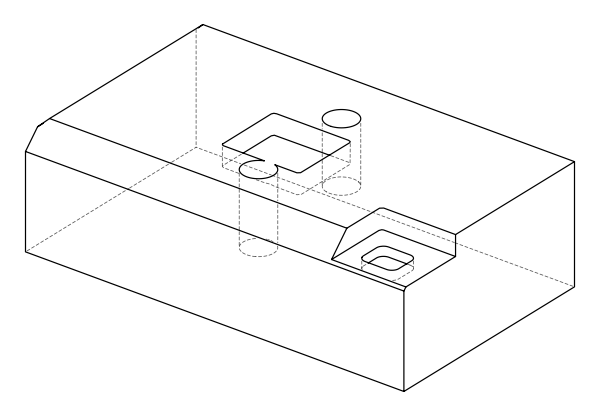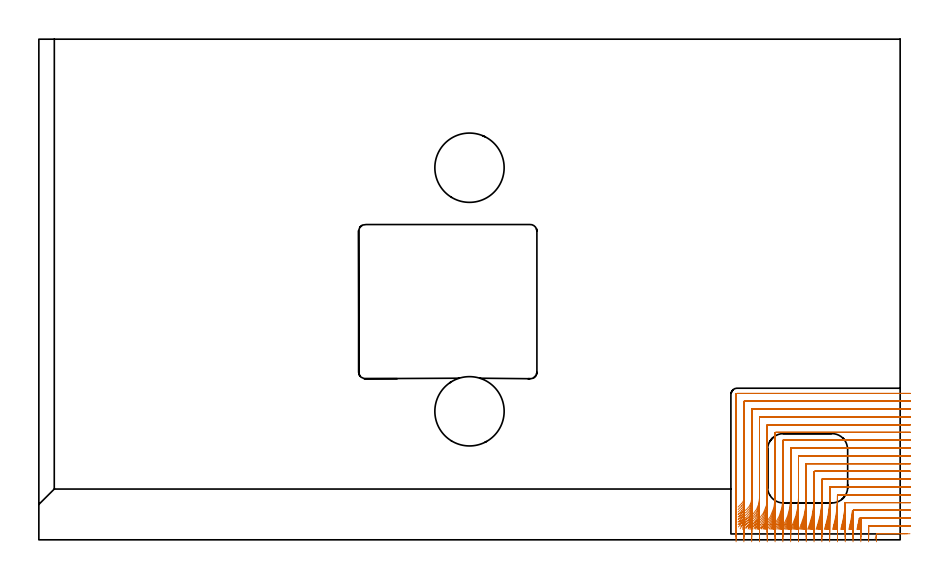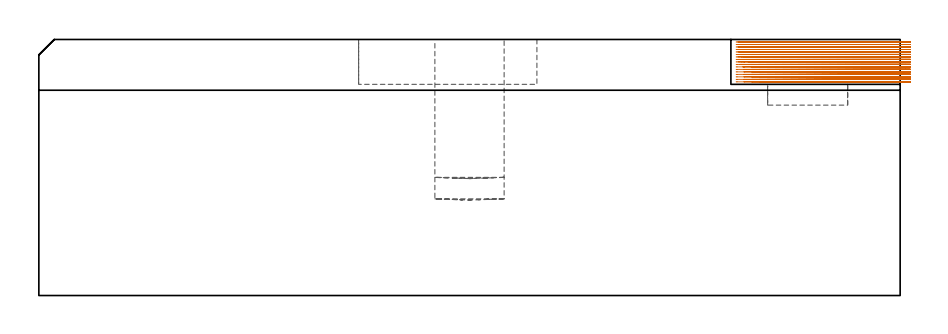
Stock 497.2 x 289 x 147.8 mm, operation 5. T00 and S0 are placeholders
(PLAN: 7 operations, 3 tool changes, 196 min)
(1 INDEXABLE_INSERT_DRILL_BLIND_HOLE_FROM_SOLID | STEP1POCKET | NXT0302_035 | 0.38 min | 115821 mm3)
(2 INDEXABLE_INSERT_DRILL_BLIND_HOLE_FROM_SOLID_1 | STEP1POCKET_1 | NXT0302_035 | 0.33 min | 100248 mm3)
(3 AREA_MILL | FG_CHAMFER_SURFACE | UGT0205_001 | 36.92 min | 199825 mm3)
(4 AREA_MILL_1 | FG_CHAMFER_SURFACE_1 | UGT0205_001 | 8.62 min | 10396 mm3)
(5 MILL_CORNER_NOTCH_RECTANGULAR | CORNER_NOTCH_RECTANGULAR | NXT0201_008 | Follow Part, ap 1.5, ae 75% | 74.62 min | 193589 mm3)
(6 MILL_RECTANGULAR_POCKET | POCKET_RECTANGULAR_STRAIGHT | NXT0201_008 | Follow Part, ap 1.5, ae 75% | 73.96 min | 236614 mm3)
(7 MILL_RECTANGULAR_POCKET_1 | POCKET_RECTANGULAR_STRAIGHT_1 | UGT0201_100 | Follow Part, ap 4.5, ae 75% | 1.18 min | 21319 mm3)
(TOOL NXT0302_035 | Index. Insert Drill 40mm [880-D4000L40-05] | D40 PA176 FL200 Z2)
(TOOL UGT0205_001 | Chamfer Mill 20 x 3 x 45 deg. | D20 FL50 Z2)
(TOOL NXT0201_008 | ENDMILL 6mm [2P460-0600-NA 1630] | D6 FL26 Z6)
(TOOL UGT0201_100 | End Mill 18 mm | D18 FL22 Z2)
(OP 5 MILL_CORNER_NOTCH_RECTANGULAR, part 1 of 2)
G17 G21 G94 G90
T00 M6
G54
G17 G0 G90 X503.2 Y12.5 S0 M3
G43 Z157.8 H1
Z146.361
G94 G1 X500.2 F250.
X473.795 F500.
G3 X473.505 Y12.255 R0.3
G2 X472.859 Y8.9 R72.
G1 X472.222 Y5.968 F250.
G0 Z157.8
X503.2 Y17.
Z146.361
G1 X500.2
X469.881 F500.
G3 X469.588 Y16.738 R0.3
G2 X468.247 Y8.9 R67.5
G1 X467.568 Y5.978 F250.
G0 Z157.8
X503.2 Y21.5
Z146.361
G1 X500.2
X465.725 F500.
G3 X465.43 Y21.219 R0.3
G2 X463.618 Y8.9 R63.
G1 X462.89 Y5.99 F250.
G0 Z157.8
X503.2 Y26.
Z146.361
G1 X500.2
X461.295 F500.
G3 X461. Y25.705 R0.3
G1 Y24.183
G2 X458.968 Y8.9 R58.5
G1 X458.185 Y6.004 F250.
G0 Z157.8
X503.2 Y30.5
Z146.361
G1 X500.2
X456.796 F500.
G3 X456.5 Y30.204 R0.3
G1 Y24.183
G2 X454.292 Y8.9 R54.
G1 X453.443 Y6.023 F250.
G0 Z157.8
X503.2 Y35.
Z146.361
G1 X500.2
X452.296 F500.
G3 X452. Y34.704 R0.3
G1 Y24.183
G2 X449.582 Y8.9 R49.5
G1 X448.655 Y6.046 F250.
G0 Z157.8
X503.2 Y39.5
Z146.361
G1 X500.2
X447.796 F500.
G3 X447.5 Y39.204 R0.3
G1 Y24.183
G2 X444.825 Y8.9 R45.
G1 X443.806 Y6.078 F250.
G0 Z157.8
X503.2 Y44.
Z146.361
G1 X500.2
X443.296 F500.
G3 X443. Y43.704 R0.3
G1 Y24.183
G2 X440.006 Y8.9 R40.5
G1 X438.874 Y6.122 F250.
G0 Z157.8
X503.2 Y48.5
Z146.361
G1 X500.2
X438.796 F500.
G3 X438.5 Y48.204 R0.3
G1 Y24.183
G2 X435.095 Y8.9 R36.
G1 X433.821 Y6.184 F250.
G0 Z157.8
X503.2 Y53.
Z146.361
G1 X500.2
X434.296 F500.
G3 X434. Y52.704 R0.3
G1 Y24.183
G2 X430.044 Y8.9 R31.5
G1 X428.589 Y6.277 F250.
G0 Z157.8
X503.2 Y57.5
Z146.361
G1 X500.2
X429.797 F500.
G3 X429.5 Y57.203 R0.3
G1 Y24.183
G2 X424.758 Y8.9 R27.
G1 X423.06 Y6.427 F250.
G0 Z157.8
X503.2 Y62.
Z146.361
G1 X500.2
X425.297 F500.
G3 X425. Y61.703 R0.3
G1 Y24.183
G2 X419.013 Y8.9 R22.5
G1 X416.975 Y6.698 F250.
G0 Z157.8
X503.2 Y66.5
Z146.361
G1 X500.2
X420.797 F500.
G3 X420.5 Y66.203 R0.3
G1 Y24.183
G2 X412.009 Y8.9 R18.
G1 X409.462 Y7.315 F250.
G0 Z157.8
X503.2 Y71.
Z146.361
G1 X500.2
X416.297 F500.
G3 X416. Y70.703 R0.3
G1 Y24.183
G2 X406.559 Y11.308 R13.5
G1 X403.698 Y10.406 F250.
G0 Z157.8
X503.2 Y75.5
Z146.361
G1 X500.2
X411.797 F500.
G3 X411.5 Y75.203 R0.3
G1 Y24.183
G2 X406.5 Y16.121 R9.
G1 X403.813 Y14.787 F250.
G0 Z157.8
X503.2 Y80.
Z146.361
G1 X500.2
X407.297 F500.
G3 X407. Y79.703 R0.3
G1 Y24.183
G2 X405.723 Y21.042 R4.5
G1 X403.629 Y18.894 F250.
G0 Z157.8
X503.2 Y84.5
Z146.361
G1 X500.2
X403. F500.
G3 X402.5 Y84. R0.5
G1 Y24.183
Y21.183 F250.
G0 Z157.8
X503.2 Y12.5
Z144.922
G1 X500.2
X474.022 F500.
G3 X473.731 Y12.249 R0.3
G2 X473.157 Y8.9 R72.
G1 X472.58 Y5.956 F250.
G0 Z157.8
X503.2 Y17.
Z144.922
G1 X500.2
X470.025 F500.
G3 X469.732 Y16.732 R0.3
G2 X468.565 Y8.9 R67.5
G1 X467.95 Y5.964 F250.
G0 Z157.8
X503.2 Y21.5
Z144.922
G1 X500.2
X465.777 F500.
G3 X465.481 Y21.212 R0.3
G2 X463.96 Y8.9 R63.
G1 X463.301 Y5.973 F250.
G0 Z157.8
X503.2 Y26.
Z144.922
G1 X500.2
X461.295 F500.
G3 X461. Y25.705 R0.3
G1 Y22.744
G2 X459.338 Y8.9 R58.5
G1 X458.628 Y5.985 F250.
G0 Z157.8
X503.2 Y30.5
Z144.922
G1 X500.2
X456.796 F500.
G3 X456.5 Y30.204 R0.3
G1 Y22.744
G2 X454.695 Y8.9 R54.
G1 X453.926 Y6. F250.
G0 Z157.8
X503.2 Y35.
Z144.922
G1 X500.2
X452.296 F500.
G3 X452. Y34.704 R0.3
G1 Y22.744
G2 X450.025 Y8.9 R49.5
G1 X449.186 Y6.02 F250.
G0 Z157.8
X503.2 Y39.5
Z144.922
G1 X500.2
X447.796 F500.
G3 X447.5 Y39.204 R0.3
G1 Y22.744
G2 X445.318 Y8.9 R45.
G1 X444.395 Y6.045 F250.
G0 Z157.8
X503.2 Y44.
Z144.922
G1 X500.2
X443.296 F500.
G3 X443. Y43.704 R0.3
G1 Y22.744
G2 X440.56 Y8.9 R40.5
G1 X439.535 Y6.081 F250.
G0 Z157.8
X503.2 Y48.5
Z144.922
G1 X500.2
X438.796 F500.
G3 X438.5 Y48.204 R0.3
G1 Y22.744
G2 X435.732 Y8.9 R36.
G1 X434.578 Y6.131 F250.
G0 Z157.8
X503.2 Y53.
Z144.922
G1 X500.2
X434.296 F500.
G3 X434. Y52.704 R0.3
G1 Y22.744
G2 X430.795 Y8.9 R31.5
G1 X429.476 Y6.205 F250.
G0 Z157.8
X503.2 Y57.5
Z144.922
G1 X500.2
X429.797 F500.
G3 X429.5 Y57.203 R0.3
G1 Y22.744
G2 X425.681 Y8.9 R27.
G1 X424.143 Y6.324 F250.
G0 Z157.8
X503.2 Y62.
Z144.922
G1 X500.2
X425.297 F500.
G3 X425. Y61.703 R0.3
G1 Y22.744
G2 X420.237 Y8.9 R22.5
G1 X418.391 Y6.535 F250.
G0 Z157.8
X503.2 Y66.5
Z144.922
G1 X500.2
X420.797 F500.
G3 X420.5 Y66.203 R0.3
G1 Y22.744
G2 X414.004 Y8.9 R18.
G1 X411.697 Y6.983 F250.
G0 Z157.8
X503.2 Y71.
Z144.922
G1 X500.2
X416.297 F500.
G3 X416. Y70.703 R0.3
G1 Y22.744
G2 X407.129 Y10.062 R13.5
G1 X404.311 Y9.034 F250.
G0 Z157.8
X503.2 Y75.5
Z144.922
G1 X500.2
X411.797 F500.
G3 X411.5 Y75.203 R0.3
G1 Y22.744
G2 X406.5 Y14.682 R9.
G1 X403.813 Y13.348 F250.
G0 Z157.8
X503.2 Y80.
Z144.922
G1 X500.2
X407.297 F500.
G3 X407. Y79.703 R0.3
G1 Y22.744
G2 X405.723 Y19.603 R4.5
G1 X403.629 Y17.455 F250.
G0 Z157.8
X503.2 Y84.5
Z144.922
G1 X500.2
X403. F500.
G3 X402.5 Y84. R0.5
G1 Y22.744
Y19.744 F250.
G0 Z157.8
X503.2 Y12.5
Z143.483
G1 X500.2
X474.219 F500.
G3 X473.927 Y12.243 R0.3
G2 X473.423 Y8.9 R72.
G1 X472.907 Y5.945 F250.
G0 Z157.8
X503.2 Y17.
Z143.483
G1 X500.2
X470.139 F500.
G3 X469.844 Y16.725 R0.3
G2 X468.85 Y8.9 R67.5
G1 X468.299 Y5.951 F250.
G0 Z157.8
X503.2 Y21.5
Z143.483
G1 X500.2
X465.795 F500.
G3 X465.5 Y21.205 R0.3
G2 X464.267 Y8.9 R63.
G1 X463.676 Y5.959 F250.
G0 Z157.8
X503.2 Y26.
Z143.483
G1 X500.2
X461.295 F500.
G3 X461. Y25.705 R0.3
G1 Y21.305
G2 X459.67 Y8.9 R58.5
G1 X459.034 Y5.968 F250.
G0 Z157.8
X503.2 Y30.5
Z143.483
G1 X500.2
X456.796 F500.
G3 X456.5 Y30.204 R0.3
G1 Y21.305
G2 X455.056 Y8.9 R54.
G1 X454.367 Y5.98 F250.
G0 Z157.8
X503.2 Y35.
Z143.483
G1 X500.2
X452.296 F500.
G3 X452. Y34.704 R0.3
G1 Y21.305
G2 X450.421 Y8.9 R49.5
G1 X449.669 Y5.996 F250.
G0 Z157.8
X503.2 Y39.5
Z143.483
G1 X500.2
X447.796 F500.
G3 X447.5 Y39.204 R0.3
G1 Y21.305
G2 X445.756 Y8.9 R45.
G1 X444.93 Y6.016 F250.
G0 Z157.8
X503.2 Y44.
Z143.483
G1 X500.2
X443.296 F500.
G3 X443. Y43.704 R0.3
G1 Y21.305
G2 X441.054 Y8.9 R40.5
G1 X440.135 Y6.044 F250.
G0 Z157.8
X503.2 Y48.5
Z143.483
G1 X500.2
X438.796 F500.
G3 X438.5 Y48.204 R0.3
G1 Y21.305
G2 X436.295 Y8.9 R36.
G1 X435.262 Y6.084 F250.
G0 Z157.8
X503.2 Y53.
Z143.483
G1 X500.2
X434.296 F500.
G3 X434. Y52.704 R0.3
G1 Y21.305
G2 X431.455 Y8.9 R31.5
G1 X430.273 Y6.142 F250.
G0 Z157.8
X503.2 Y57.5
Z143.483
G1 X500.2
X429.797 F500.
G3 X429.5 Y57.203 R0.3
G1 Y21.305
G2 X426.482 Y8.9 R27.
G1 X425.103 Y6.235 F250.
G0 Z157.8
X503.2 Y62.
Z143.483
G1 X500.2
X425.297 F500.
G3 X425. Y61.703 R0.3
G1 Y21.305
G2 X421.272 Y8.9 R22.5
G1 X419.618 Y6.397 F250.
G0 Z157.8
X503.2 Y66.5
Z143.483
G1 X500.2
X420.797 F500.
G3 X420.5 Y66.203 R0.3
G1 Y21.305
G2 X415.543 Y8.9 R18.
G1 X413.476 Y6.726 F250.
G0 Z157.8
X503.2 Y71.
Z143.483
G1 X500.2
X416.297 F500.
G3 X416. Y70.703 R0.3
G1 Y21.305
G2 X408.34 Y9.133 R13.5
G1 X405.635 Y7.835 F250.
G0 Z157.8
X503.2 Y75.5
Z143.483
G1 X500.2
X411.797 F500.
G3 X411.5 Y75.203 R0.3
G1 Y21.305
G2 X406.5 Y13.242 R9.
G1 X403.813 Y11.909 F250.
G0 Z157.8
X503.2 Y80.
Z143.483
G1 X500.2
X407.297 F500.
G3 X407. Y79.703 R0.3
G1 Y21.305
G2 X405.723 Y18.164 R4.5
G1 X403.629 Y16.015 F250.
G0 Z157.8
X503.2 Y84.5
Z143.483
G1 X500.2
X403. F500.
G3 X402.5 Y84. R0.5
G1 Y21.305
Y18.305 F250.
G0 Z157.8
X503.2 Y12.5
Z142.044
G1 X500.2
X474.387 F500.
G3 X474.095 Y12.237 R0.3
G2 X473.66 Y8.9 R72.
G1 X473.203 Y5.935 F250.
G0 Z157.8
X503.2 Y17.
Z142.044
G1 X500.2
X470.221 F500.
G3 X469.927 Y16.719 R0.3
G2 X469.103 Y8.9 R67.5
G1 X468.616 Y5.94 F250.
G0 Z157.8
X503.2 Y21.5
Z142.044
G1 X500.2
X465.795 F500.
G3 X465.5 Y21.205 R0.3
G1 Y19.865
G2 X464.538 Y8.9 R63.
G1 X464.016 Y5.946 F250.
G0 Z157.8
X503.2 Y26.
Z142.044
G1 X500.2
X461.295 F500.
G3 X461. Y25.705 R0.3
G1 Y19.865
G2 X459.963 Y8.9 R58.5
G1 X459.401 Y5.953 F250.
G0 Z157.8
X503.2 Y30.5
Z142.044
G1 X500.2
X456.796 F500.
G3 X456.5 Y30.204 R0.3
G1 Y19.865
G2 X455.375 Y8.9 R54.
G1 X454.766 Y5.962 F250.
G0 Z157.8
X503.2 Y35.
Z142.044
G1 X500.2
X452.296 F500.
G3 X452. Y34.704 R0.3
G1 Y19.865
G2 X450.77 Y8.9 R49.5
G1 X450.106 Y5.974 F250.
G0 Z157.8
X503.2 Y39.5
Z142.044
G1 X500.2
X447.796 F500.
G3 X447.5 Y39.204 R0.3
G1 Y19.865
G2 X446.144 Y8.9 R45.
G1 X445.412 Y5.99 F250.
G0 Z157.8
X503.2 Y44.
Z142.044
G1 X500.2
X443.296 F500.
G3 X443. Y43.704 R0.3
G1 Y19.865
G2 X441.487 Y8.9 R40.5
G1 X440.675 Y6.012 F250.
G0 Z157.8
X503.2 Y48.5
Z142.044
G1 X500.2
X438.796 F500.
G3 X438.5 Y48.204 R0.3
G1 Y19.865
G2 X436.789 Y8.9 R36.
G1 X435.876 Y6.042 F250.
G0 Z157.8
X503.2 Y53.
Z142.044
G1 X500.2
X434.296 F500.
G3 X434. Y52.704 R0.3
G1 Y19.865
G2 X432.03 Y8.9 R31.5
G1 X430.985 Y6.088 F250.
G0 Z157.8
X503.2 Y57.5
Z142.044
G1 X500.2
X429.797 F500.
G3 X429.5 Y57.203 R0.3
G1 Y19.865
G2 X427.173 Y8.9 R27.
G1 X425.955 Y6.158 F250.
G0 Z157.8
X503.2 Y62.
Z142.044
G1 X500.2
X425.297 F500.
G3 X425. Y61.703 R0.3
G1 Y19.865
G2 X422.147 Y8.9 R22.5
G1 X420.685 Y6.28 F250.
G0 Z157.8
X503.2 Y66.5
Z142.044
G1 X500.2
X420.797 F500.
G3 X420.5 Y66.203 R0.3
G1 Y19.865
G2 X416.774 Y8.9 R18.
G1 X414.947 Y6.521 F250.
G0 Z157.8
X503.2 Y71.
Z142.044
G1 X500.2
X416.297 F500.
G3 X416. Y70.703 R0.3
G1 Y19.865
G2 X410.374 Y8.9 R13.5
G1 X407.938 Y7.15 F250.
G0 Z157.8
X503.2 Y75.5
Z142.044
G1 X500.2
X411.797 F500.
G3 X411.5 Y75.203 R0.3
G1 Y19.865
G2 X406.502 Y11.804 R9.
G1 X403.814 Y10.47 F250.
G0 Z157.8
X503.2 Y80.
Z142.044
G1 X500.2
X407.297 F500.
G3 X407. Y79.703 R0.3
G1 Y19.865
G2 X405.723 Y16.725 R4.5
G1 X403.63 Y14.576 F250.
G0 Z157.8
X503.2 Y84.5
Z142.044
G1 X500.2
X403. F500.
G3 X402.5 Y84. R0.5
G1 Y19.865
Y16.865 F250.
G0 Z157.8
X503.2 Y12.5
Z140.605
G1 X500.2
X474.526 F500.
G3 X474.233 Y12.231 R0.3
G2 X473.867 Y8.9 R72.
G1 X473.47 Y5.926 F250.
G0 Z157.8
X503.2 Y17.
Z140.605
G1 X500.2
X470.273 F500.
G3 X469.978 Y16.713 R0.3
G2 X469.324 Y8.9 R67.5
G1 X468.901 Y5.93 F250.
G0 Z157.8
X503.2 Y21.5
Z140.605
G1 X500.2
X465.795 F500.
G3 X465.5 Y21.205 R0.3
G1 Y18.426
G2 X464.776 Y8.9 R63.
G1 X464.322 Y5.934 F250.
G0 Z157.8
X503.2 Y26.
Z140.605
G1 X500.2
X461.295 F500.
G3 X461. Y25.705 R0.3
G1 Y18.426
G2 X460.219 Y8.9 R58.5
G1 X459.731 Y5.94 F250.
G0 Z157.8
X503.2 Y30.5
Z140.605
G1 X500.2
X456.796 F500.
G3 X456.5 Y30.204 R0.3
G1 Y18.426
G2 X455.653 Y8.9 R54.
G1 X455.124 Y5.947 F250.
G0 Z157.8
X503.2 Y35.
Z140.605
G1 X500.2
X452.296 F500.
G3 X452. Y34.704 R0.3
G1 Y18.426
G2 X451.075 Y8.9 R49.5
G1 X450.497 Y5.956 F250.
G0 Z157.8
X503.2 Y39.5
Z140.605
G1 X500.2
X447.796 F500.
G3 X447.5 Y39.204 R0.3
G1 Y18.426
G2 X446.48 Y8.9 R45.
G1 X445.845 Y5.968 F250.
G0 Z157.8
X503.2 Y44.
Z140.605
G1 X500.2
X443.296 F500.
G3 X443. Y43.704 R0.3
G1 Y18.426
G2 X441.864 Y8.9 R40.5
G1 X441.158 Y5.984 F250.
G0 Z157.8
X503.2 Y48.5
Z140.605
G1 X500.2
X438.796 F500.
G3 X438.5 Y48.204 R0.3
G1 Y18.426
G2 X437.217 Y8.9 R36.
G1 X436.423 Y6.007 F250.
G0 Z157.8
X503.2 Y53.
Z140.605
G1 X500.2
X434.296 F500.
G3 X434. Y52.704 R0.3
G1 Y18.426
G2 X432.525 Y8.9 R31.5
G1 X431.618 Y6.04 F250.
G0 Z157.8
X503.2 Y57.5
Z140.605
G1 X500.2
X429.797 F500.
G3 X429.5 Y57.203 R0.3
G1 Y18.426
G2 X427.764 Y8.9 R27.
G1 X426.705 Y6.093 F250.
G0 Z157.8
X503.2 Y62.
Z140.605
G1 X500.2
X425.297 F500.
G3 X425. Y61.703 R0.3
G1 Y18.426
G2 X422.884 Y8.9 R22.5
G1 X421.614 Y6.182 F250.
G0 Z157.8
X503.2 Y66.5
Z140.605
G1 X500.2
X420.797 F500.
G3 X420.5 Y66.203 R0.3
G1 Y18.426
G2 X417.772 Y8.9 R18.
G1 X416.185 Y6.354 F250.
G0 Z157.8
X503.2 Y71.
Z140.605
G1 X500.2
X416.297 F500.
G3 X416. Y70.703 R0.3
G1 Y18.426
G2 X412.065 Y8.9 R13.5
G1 X409.948 Y6.774 F250.
G0 Z157.8
X503.2 Y75.5
Z140.605
G1 X500.2
X411.797 F500.
G3 X411.5 Y75.203 R0.3
G1 Y18.426
G2 X406.828 Y10.535 R9.
G1 X404.198 Y9.093 F250.
G0 Z157.8
X503.2 Y80.
Z140.605
G1 X500.2
X407.297 F500.
G3 X407. Y79.703 R0.3
G1 Y18.426
G2 X405.723 Y15.286 R4.5
G1 X403.63 Y13.137 F250.
G0 Z157.8
X503.2 Y84.5
Z140.605
G1 X500.2
X403. F500.
G3 X402.5 Y84. R0.5
G1 Y18.426
Y15.426 F250.
G0 Z157.8
X503.2 Y12.5
Z139.167
G1 X500.2
X474.636 F500.
G3 X474.342 Y12.225 R0.3
G2 X474.044 Y8.9 R72.
G1 X473.707 Y5.919 F250.
G0 Z157.8
X503.2 Y17.
Z139.167
G1 X500.2
X470.295 F500.
G3 X469.999 Y16.706 R0.3
G2 X469.514 Y8.9 R67.5
G1 X469.154 Y5.922 F250.
G0 Z157.8
X503.2 Y21.5
Z139.167
G1 X500.2
X465.795 F500.
G3 X465.5 Y21.205 R0.3
G1 Y16.987
G2 X464.979 Y8.9 R63.
G1 X464.594 Y5.925 F250.
G0 Z157.8
X503.2 Y26.
Z139.167
G1 X500.2
X461.295 F500.
G3 X461. Y25.705 R0.3
G1 Y16.987
G2 X460.438 Y8.9 R58.5
G1 X460.024 Y5.929 F250.
G0 Z157.8
X503.2 Y30.5
Z139.167
G1 X500.2
X456.796 F500.
G3 X456.5 Y30.204 R0.3
G1 Y16.987
G2 X455.891 Y8.9 R54.
G1 X455.442 Y5.934 F250.
G0 Z157.8
X503.2 Y35.
Z139.167
G1 X500.2
X452.296 F500.
G3 X452. Y34.704 R0.3
G1 Y16.987
G2 X451.335 Y8.9 R49.5
G1 X450.845 Y5.94 F250.
G0 Z157.8
X503.2 Y39.5
Z139.167
G1 X500.2
X447.796 F500.
G3 X447.5 Y39.204 R0.3
G1 Y16.987
G2 X446.767 Y8.9 R45.
G1 X446.228 Y5.949 F250.
G0 Z157.8
X503.2 Y44.
Z139.167
G1 X500.2
X443.296 F500.
G3 X443. Y43.704 R0.3
G1 Y16.987
G2 X442.184 Y8.9 R40.5
G1 X441.585 Y5.96 F250.
G0 Z157.8
X503.2 Y48.5
Z139.167
G1 X500.2
X438.796 F500.
G3 X438.5 Y48.204 R0.3
G1 Y16.987
G2 X437.58 Y8.9 R36.
G1 X436.906 Y5.977 F250.
G0 Z157.8
X503.2 Y53.
Z139.167
G1 X500.2
X434.296 F500.
G3 X434. Y52.704 R0.3
G1 Y16.987
G2 X432.944 Y8.9 R31.5
G1 X432.174 Y6. F250.
G0 Z157.8
X503.2 Y57.5
Z139.167
G1 X500.2
X429.797 F500.
G3 X429.5 Y57.203 R0.3
G1 Y16.987
G2 X428.26 Y8.9 R27.
G1 X427.362 Y6.038 F250.
G0 Z157.8
X503.2 Y62.
Z139.167
G1 X500.2
X425.297 F500.
G3 X425. Y61.703 R0.3
G1 Y16.987
G2 X423.496 Y8.9 R22.5
G1 X422.418 Y6.1 F250.
G0 Z157.8
X503.2 Y66.5
Z139.167
G1 X500.2
X420.797 F500.
G3 X420.5 Y66.203 R0.3
G1 Y16.987
G2 X418.581 Y8.9 R18.
G1 X417.233 Y6.22 F250.
G0 Z157.8
X503.2 Y71.
Z139.167
G1 X500.2
X416.297 F500.
G3 X416. Y70.703 R0.3
G1 Y16.987
G2 X413.309 Y8.9 R13.5
G1 X411.512 Y6.498 F250.
G0 Z157.8
X503.2 Y75.5
Z139.167
G1 X500.2
X411.797 F500.
G3 X411.5 Y75.203 R0.3
G1 Y16.987
G2 X407.583 Y9.56 R9.
G1 X405.107 Y7.866 F250.
G0 Z157.8
X503.2 Y80.
Z139.167
G1 X500.2
X407.297 F500.
G3 X407. Y79.703 R0.3
G1 Y16.987
G2 X405.723 Y13.847 R4.5
G1 X403.63 Y11.698 F250.
G0 Z157.8
X503.2 Y84.5
Z139.167
G1 X500.2
X403. F500.
G3 X402.5 Y84. R0.5
G1 Y16.987
Y13.987 F250.
G0 Z157.8
X503.2 Y12.5
Z137.728
G1 X500.2
X474.717 F500.
G3 X474.423 Y12.219 R0.3
G2 X474.192 Y8.9 R72.
G1 X473.915 Y5.913 F250.
G0 Z157.8
X503.2 Y17.
Z137.728
G1 X500.2
X470.295 F500.
G3 X470. Y16.705 R0.3
G1 Y15.548
G2 X469.672 Y8.9 R67.5
G1 X469.376 Y5.915 F250.
G0 Z157.8
X503.2 Y21.5
Z137.728
G1 X500.2
X465.795 F500.
G3 X465.5 Y21.205 R0.3
G1 Y15.548
G2 X465.148 Y8.9 R63.
G1 X464.832 Y5.917 F250.
G0 Z157.8
X503.2 Y26.
Z137.728
G1 X500.2
X461.296 F500.
G3 X461. Y25.705 R0.3
G1 Y15.548
G2 X460.621 Y8.9 R58.5
G1 X460.28 Y5.919 F250.
G0 Z157.8
X503.2 Y30.5
Z137.728
G1 X500.2
X456.796 F500.
G3 X456.5 Y30.204 R0.3
G1 Y15.548
G2 X456.089 Y8.9 R54.
G1 X455.72 Y5.923 F250.
G0 Z157.8
X503.2 Y35.
Z137.728
G1 X500.2
X452.296 F500.
G3 X452. Y34.704 R0.3
G1 Y15.548
G2 X451.551 Y8.9 R49.5
G1 X451.149 Y5.927 F250.
G0 Z157.8
X503.2 Y39.5
Z137.728
G1 X500.2
X447.796 F500.
G3 X447.5 Y39.204 R0.3
G1 Y15.548
G2 X447.006 Y8.9 R45.
G1 X446.563 Y5.933 F250.
G0 Z157.8
X503.2 Y44.
Z137.728
G1 X500.2
X443.296 F500.
G3 X443. Y43.704 R0.3
G1 Y15.548
G2 X442.451 Y8.9 R40.5
G1 X441.958 Y5.941 F250.
G0 Z157.8
X503.2 Y48.5
Z137.728
G1 X500.2
X438.796 F500.
G3 X438.5 Y48.204 R0.3
G1 Y15.548
G2 X437.881 Y8.9 R36.
G1 X437.327 Y5.952 F250.
G0 Z157.8
X503.2 Y53.
Z137.728
G1 X500.2
X434.296 F500.
G3 X434. Y52.704 R0.3
G1 Y15.548
G2 X433.29 Y8.9 R31.5
G1 X432.657 Y5.967 F250.
G0 Z157.8
X503.2 Y57.5
Z137.728
G1 X500.2
X429.797 F500.
G3 X429.5 Y57.203 R0.3
G1 Y15.548
G2 X428.669 Y8.9 R27.
G1 X427.93 Y5.992 F250.
G0 Z157.8
X503.2 Y62.
Z137.728
G1 X500.2
X425.297 F500.
G3 X425. Y61.703 R0.3
G1 Y15.548
G2 X423.995 Y8.9 R22.5
G1 X423.109 Y6.034 F250.
G0 Z157.8
X503.2 Y66.5
Z137.728
G1 X500.2
X420.797 F500.
G3 X420.5 Y66.203 R0.3
G1 Y15.548
G2 X419.227 Y8.9 R18.
G1 X418.119 Y6.112 F250.
G0 Z157.8
X503.2 Y71.
Z137.728
G1 X500.2
X416.297 F500.
G3 X416. Y70.703 R0.3
G1 Y15.548
G2 X414.249 Y8.9 R13.5
G1 X412.772 Y6.289 F250.
G0 Z157.8
X503.2 Y75.5
Z137.728
G1 X500.2
X411.797 F500.
G3 X411.5 Y75.203 R0.3
G1 Y15.548
G2 X408.621 Y8.95 R9.
G1 X406.421 Y6.91 F250.
G0 Z157.8
X503.2 Y80.
Z137.728
G1 X500.2
X407.297 F500.
G3 X407. Y79.703 R0.3
G1 Y15.548
G2 X405.723 Y12.408 R4.5
G1 X403.63 Y10.259 F250.
G0 Z157.8
X503.2 Y84.5
Z137.728
G1 X500.2
X403. F500.
G3 X402.5 Y84. R0.5
G1 Y15.548
Y12.548 F250.
G0 Z157.8
X503.2 Y12.5
Z136.289
G1 X500.2
X474.77 F500.
G3 X474.475 Y12.213 R0.3
G2 X474.311 Y8.9 R72.
G1 X474.094 Y5.908 F250.
G0 Z157.8
X503.2 Y17.
Z136.289
G1 X500.2
X470.295 F500.
G3 X470. Y16.705 R0.3
G1 Y14.109
G2 X469.799 Y8.9 R67.5
G1 X469.567 Y5.909 F250.
G0 Z157.8
X503.2 Y21.5
Z136.289
G1 X500.2
X465.795 F500.
G3 X465.5 Y21.205 R0.3
G1 Y14.109
G2 X465.284 Y8.9 R63.
G1 X465.036 Y5.91 F250.
G0 Z157.8
X503.2 Y26.
Z136.289
G1 X500.2
X461.295 F500.
G3 X461. Y25.705 R0.3
G1 Y14.109
G2 X460.768 Y8.9 R58.5
G1 X460.5 Y5.912 F250.
G0 Z157.8
X503.2 Y30.5
Z136.289
G1 X500.2
X456.796 F500.
G3 X456.5 Y30.204 R0.3
G1 Y14.109
G2 X456.248 Y8.9 R54.
G1 X455.959 Y5.914 F250.
G0 Z157.8
X503.2 Y35.
Z136.289
G1 X500.2
X452.296 F500.
G3 X452. Y34.704 R0.3
G1 Y14.109
G2 X451.725 Y8.9 R49.5
G1 X451.409 Y5.917 F250.
G0 Z157.8
X503.2 Y39.5
Z136.289
G1 X500.2
X447.796 F500.
G3 X447.5 Y39.204 R0.3
G1 Y14.109
G2 X447.197 Y8.9 R45.
G1 X446.85 Y5.92 F250.
G0 Z157.8
X503.2 Y44.
Z136.289
G1 X500.2
X443.296 F500.
G3 X443. Y43.704 R0.3
G1 Y14.109
G2 X442.664 Y8.9 R40.5
G1 X442.278 Y5.925 F250.
G0 Z157.8
X503.2 Y48.5
Z136.289
G1 X500.2
X438.796 F500.
G3 X438.5 Y48.204 R0.3
G1 Y14.109
G2 X438.121 Y8.9 R36.
G1 X437.687 Y5.931 F250.
G0 Z157.8
X503.2 Y53.
Z136.289
G1 X500.2
X434.296 F500.
G3 X434. Y52.704 R0.3
G1 Y14.109
G2 X433.566 Y8.9 R31.5
G1 X433.07 Y5.941 F250.
G0 Z157.8
X503.2 Y57.5
Z136.289
G1 X500.2
X429.797 F500.
G3 X429.5 Y57.203 R0.3
G1 Y14.109
G2 X428.993 Y8.9 R27.
G1 X428.414 Y5.956 F250.
G0 Z157.8
X503.2 Y62.
Z136.289
G1 X500.2
X425.297 F500.
G3 X425. Y61.703 R0.3
G1 Y14.109
G2 X424.389 Y8.9 R22.5
G1 X423.694 Y5.981 F250.
G0 Z157.8
X503.2 Y66.5
Z136.289
G1 X500.2
X420.797 F500.
G3 X420.5 Y66.203 R0.3
G1 Y14.109
G2 X419.73 Y8.9 R18.
G1 X418.861 Y6.028 F250.
G0 Z157.8
X503.2 Y71.
Z136.289
G1 X500.2
X416.297 F500.
G3 X416. Y70.703 R0.3
G1 Y14.109
G2 X414.954 Y8.9 R13.5
G1 X413.797 Y6.132 F250.
G0 Z157.8
X503.2 Y75.5
Z136.289
G1 X500.2
X411.797 F500.
G3 X411.5 Y75.203 R0.3
G1 Y14.109
G2 X409.839 Y8.9 R9.
G1 X408.103 Y6.454 F250.
G0 Z157.8
X503.2 Y80.
Z136.289
G1 X500.2
X407.297 F500.
G3 X407. Y79.703 R0.3
G1 Y14.109
G2 X405.738 Y10.985 R4.5
G1 X403.655 Y8.826 F250.
G0 Z157.8
X503.2 Y84.5
Z136.289
G1 X500.2
X403. F500.
G3 X402.5 Y84. R0.5
G1 Y14.109
Y11.109 F250.
G0 Z157.8
X503.2 Y12.5
Z134.85
G1 X500.2
X474.793 F500.
G3 X474.499 Y12.207 R0.3
G2 X474.401 Y8.9 R72.
G1 X474.244 Y5.904 F250.
G0 Z157.8
X503.2 Y17.
Z134.85
G1 X500.2
X470.295 F500.
G3 X470. Y16.705 R0.3
G1 Y12.67
G2 X469.895 Y8.9 R67.5
G1 X469.727 Y5.905 F250.
G0 Z157.8
X503.2 Y21.5
Z134.85
G1 X500.2
X465.795 F500.
G3 X465.5 Y21.205 R0.3
G1 Y12.67
G2 X465.387 Y8.9 R63.
G1 X465.208 Y5.905 F250.
G0 Z157.8
X503.2 Y26.
Z134.85
G1 X500.2
X461.295 F500.
G3 X461. Y25.705 R0.3
G1 Y12.67
G2 X460.878 Y8.9 R58.5
G1 X460.685 Y5.906 F250.
G0 Z157.8
X503.2 Y30.5
Z134.85
G1 X500.2
X456.796 F500.
G3 X456.5 Y30.204 R0.3
G1 Y12.67
G2 X456.368 Y8.9 R54.
G1 X456.159 Y5.907 F250.
G0 Z157.8
X503.2 Y35.
Z134.85
G1 X500.2
X452.296 F500.
G3 X452. Y34.704 R0.3
G1 Y12.67
G2 X451.856 Y8.9 R49.5
G1 X451.628 Y5.909 F250.
G0 Z157.8
X503.2 Y39.5
Z134.85
G1 X500.2
X447.796 F500.
G3 X447.5 Y39.204 R0.3
G1 Y12.67
G2 X447.342 Y8.9 R45.
G1 X447.09 Y5.91 F250.
G0 Z157.8
X503.2 Y44.
Z134.85
G1 X500.2
X443.296 F500.
G3 X443. Y43.704 R0.3
G1 Y12.67
G2 X442.824 Y8.9 R40.5
G1 X442.545 Y5.913 F250.
G0 Z157.8
X503.2 Y48.5
Z134.85
G1 X500.2
X438.796 F500.
G3 X438.5 Y48.204 R0.3
G1 Y12.67
G2 X438.302 Y8.9 R36.
G1 X437.988 Y5.916 F250.
G0 Z157.8
X503.2 Y53.
Z134.85
G1 X500.2
X434.296 F500.
G3 X434. Y52.704 R0.3
G1 Y12.67
G2 X433.774 Y8.9 R31.5
G1 X433.414 Y5.921 F250.
G0 Z157.8
X503.2 Y57.5
Z134.85
G1 X500.2
X429.797 F500.
G3 X429.5 Y57.203 R0.3
G1 Y12.67
G2 X429.235 Y8.9 R27.
G1 X428.817 Y5.929 F250.
G0 Z157.8
X503.2 Y62.
Z134.85
G1 X500.2
X425.297 F500.
G3 X425. Y61.703 R0.3
G1 Y12.67
G2 X424.682 Y8.9 R22.5
G1 X424.179 Y5.942 F250.
G0 Z157.8
X503.2 Y66.5
Z134.85
G1 X500.2
X420.797 F500.
G3 X420.5 Y66.203 R0.3
G1 Y12.67
G2 X420.101 Y8.9 R18.
G1 X419.472 Y5.966 F250.
G0 Z157.8
X503.2 Y71.
Z134.85
G1 X500.2
X416.297 F500.
G3 X416. Y70.703 R0.3
G1 Y12.67
G2 X415.463 Y8.9 R13.5
G1 X414.625 Y6.019 F250.
G0 Z157.8
X503.2 Y75.5
Z134.85
G1 X500.2
X411.797 F500.
G3 X411.5 Y75.203 R0.3
G1 Y12.67
G2 X410.672 Y8.9 R9.
G1 X409.415 Y6.176 F250.
G0 Z157.8
X503.2 Y80.
Z134.85
G1 X500.2
X407.297 F500.
G3 X407. Y79.703 R0.3
G1 Y12.67
G2 X405.835 Y9.649 R4.5
G1 X403.821 Y7.426 F250.
G0 Z157.8
X503.2 Y84.5
Z134.85
G1 X500.2
X403. F500.
G3 X402.5 Y84. R0.5
G1 Y12.67
Y9.67 F250.
G0 Z157.8
X503.2 Y12.5
Z133.411
G1 X500.2
X474.795 F500.
G3 X474.5 Y12.205 R0.3
G1 Y11.231
G2 X474.462 Y8.9 R72.
G1 X474.365 Y5.902 F250.
G0 Z157.8
X503.2 Y17.
Z133.411
G1 X500.2
X470.295 F500.
G3 X470. Y16.705 R0.3
G1 Y11.231
G2 X469.96 Y8.9 R67.5
G1 X469.856 Y5.902 F250.
G0 Z157.8
X503.2 Y21.5
Z133.411
G1 X500.2
X465.795 F500.
G3 X465.5 Y21.205 R0.3
G1 Y11.231
G2 X465.457 Y8.9 R63.
G1 X465.346 Y5.902 F250.
G0 Z157.8
X503.2 Y26.
Z133.411
G1 X500.2
X461.295 F500.
G3 X461. Y25.705 R0.3
G1 Y11.231
G2 X460.954 Y8.9 R58.5
G1 X460.834 Y5.902 F250.
G0 Z157.8
X503.2 Y30.5
Z133.411
G1 X500.2
X456.796 F500.
G3 X456.5 Y30.204 R0.3
G1 Y11.231
G2 X456.45 Y8.9 R54.
G1 X456.32 Y5.903 F250.
G0 Z157.8
X503.2 Y35.
Z133.411
G1 X500.2
X452.296 F500.
G3 X452. Y34.704 R0.3
G1 Y11.231
G2 X451.945 Y8.9 R49.5
G1 X451.804 Y5.903 F250.
G0 Z157.8
X503.2 Y39.5
Z133.411
G1 X500.2
X447.796 F500.
G3 X447.5 Y39.204 R0.3
G1 Y11.231
G2 X447.44 Y8.9 R45.
G1 X447.284 Y5.904 F250.
G0 Z157.8
X503.2 Y44.
Z133.411
G1 X500.2
X443.296 F500.
G3 X443. Y43.704 R0.3
G1 Y11.231
G2 X442.933 Y8.9 R40.5
G1 X442.76 Y5.905 F250.
G0 Z157.8
X503.2 Y48.5
Z133.411
G1 X500.2
X438.796 F500.
G3 X438.5 Y48.204 R0.3
G1 Y11.231
G2 X438.424 Y8.9 R36.
G1 X438.23 Y5.906 F250.
G0 Z157.8
X503.2 Y53.
Z133.411
G1 X500.2
X434.296 F500.
G3 X434. Y52.704 R0.3
G1 Y11.231
G2 X433.914 Y8.9 R31.5
G1 X433.692 Y5.908 F250.
G0 Z157.8
X503.2 Y57.5
Z133.411
G1 X500.2
X429.797 F500.
G3 X429.5 Y57.203 R0.3
G1 Y11.231
G2 X429.399 Y8.9 R27.
G1 X429.14 Y5.911 F250.
G0 Z157.8
X503.2 Y62.
Z133.411
G1 X500.2
X425.297 F500.
G3 X425. Y61.703 R0.3
G1 Y11.231
G2 X424.879 Y8.9 R22.5
G1 X424.568 Y5.916 F250.
G0 Z157.8
X503.2 Y66.5
Z133.411
G1 X500.2
X420.797 F500.
G3 X420.5 Y66.203 R0.3
G1 Y11.231
G2 X420.348 Y8.9 R18.
G1 X419.96 Y5.925 F250.
G0 Z157.8
X503.2 Y71.
Z133.411
G1 X500.2
X416.297 F500.
G3 X416. Y70.703 R0.3
G1 Y11.231
G2 X415.797 Y8.9 R13.5
G1 X415.279 Y5.945 F250.
G0 Z157.8
X503.2 Y75.5
Z133.411
G1 X500.2
X411.797 F500.
G3 X411.5 Y75.203 R0.3
G1 Y11.231
G2 X411.193 Y8.9 R9.
G1 X410.416 Y6.002 F250.
G0 Z157.8
X503.2 Y80.
Z133.411
G1 X500.2
X407.297 F500.
G3 X407. Y79.703 R0.3
G1 Y11.231
G2 X406.357 Y8.914 R4.5
G1 X404.812 Y6.342 F250.
G0 Z157.8
X503.2 Y84.5
Z133.411
G1 X500.2
X403. F500.
G3 X402.5 Y84. R0.5
G1 Y11.231
Y8.231 F250.
G0 Z157.8
X503.2 Y12.5
Z131.972
G1 X500.2
X474.795 F500.
G3 X474.5 Y12.205 R0.3
G1 Y9.792
G2 X474.494 Y8.9 R72.
G1 X474.457 Y5.9 F250.
G0 Z157.8
X503.2 Y17.
Z131.972
G1 X500.2
X470.295 F500.
G3 X470. Y16.705 R0.3
G1 Y9.792
G2 X469.994 Y8.9 R67.5
G1 X469.954 Y5.9 F250.
G0 Z157.8
X503.2 Y21.5
Z131.972
G1 X500.2
X465.795 F500.
G3 X465.5 Y21.205 R0.3
G1 Y9.792
G2 X465.494 Y8.9 R63.
G1 X465.451 Y5.9 F250.
G0 Z157.8
X503.2 Y26.
Z131.972
G1 X500.2
X461.295 F500.
G3 X461. Y25.705 R0.3
G1 Y9.792
G2 X460.993 Y8.9 R58.5
G1 X460.947 Y5.9 F250.
G0 Z157.8
X503.2 Y30.5
Z131.972
G1 X500.2
X456.796 F500.
G3 X456.5 Y30.204 R0.3
G1 Y9.792
G2 X456.493 Y8.9 R54.
G1 X456.443 Y5.9 F250.
G0 Z157.8
X503.2 Y35.
Z131.972
G1 X500.2
X452.296 F500.
G3 X452. Y34.704 R0.3
G1 Y9.792
G2 X451.992 Y8.9 R49.5
G1 X451.938 Y5.9 F250.
G0 Z157.8
X503.2 Y39.5
Z131.972
G1 X500.2
X447.796 F500.
G3 X447.5 Y39.204 R0.3
G1 Y9.792
G2 X447.491 Y8.9 R45.
G1 X447.432 Y5.901 F250.
G0 Z157.8
X503.2 Y44.
Z131.972
G1 X500.2
X443.296 F500.
G3 X443. Y43.704 R0.3
G1 Y9.792
G2 X442.99 Y8.9 R40.5
G1 X442.924 Y5.901 F250.
G0 Z157.8
X503.2 Y48.5
Z131.972
G1 X500.2
X438.796 F500.
G3 X438.5 Y48.204 R0.3
G1 Y9.792
G2 X438.489 Y8.9 R36.
G1 X438.415 Y5.901 F250.
G0 Z157.8
X503.2 Y53.
Z131.972
G1 X500.2
X434.296 F500.
G3 X434. Y52.704 R0.3
G1 Y9.792
G2 X433.987 Y8.9 R31.5
G1 X433.902 Y5.901 F250.
G0 Z157.8
X503.2 Y57.5
Z131.972
G1 X500.2
X429.797 F500.
G3 X429.5 Y57.203 R0.3
G1 Y9.792
G2 X429.485 Y8.9 R27.
G1 X429.386 Y5.902 F250.
G0 Z157.8
X503.2 Y62.
Z131.972
G1 X500.2
X425.297 F500.
G3 X425. Y61.703 R0.3
G1 Y9.792
G2 X424.982 Y8.9 R22.5
G1 X424.863 Y5.902 F250.
G0 Z157.8
X503.2 Y66.5
Z131.972
G1 X500.2
X420.797 F500.
G3 X420.5 Y66.203 R0.3
G1 Y9.792
G2 X420.478 Y8.9 R18.
G1 X420.329 Y5.904 F250.
G0 Z157.8
X503.2 Y71.
Z131.972
G1 X500.2
X416.297 F500.
G3 X416. Y70.703 R0.3
G1 Y9.792
G2 X415.97 Y8.9 R13.5
G1 X415.772 Y5.906 F250.
G0 Z157.8
X503.2 Y75.5
Z131.972
G1 X500.2
X411.797 F500.
G3 X411.5 Y75.203 R0.3
G1 Y9.792
G2 X411.456 Y8.9 R9.
G1 X411.158 Y5.915 F250.
G0 Z157.8
X503.2 Y80.
Z131.972
G1 X500.2
X407.297 F500.
G3 X407. Y79.703 R0.3
G1 Y9.792
G2 X406.911 Y8.9 R4.5
G1 X406.316 Y5.959 F250.
G0 Z157.8
X503.2 Y84.5
Z131.972
G1 X500.2
X403. F500.
G3 X402.5 Y84. R0.5
G1 Y9.792
Y6.792 F250.
G0 Z157.8
X503.2 Y12.5
Z130.533
G1 X500.2
X474.795 F500.
G3 X474.5 Y12.205 R0.3
G1 Y8.9
Y5.9 F250.
G0 Z157.8
X503.2 Y17.
Z130.533
G1 X500.2
X470.295 F500.
G3 X470. Y16.705 R0.3
G1 Y8.9
Y5.9 F250.
G0 Z157.8
X503.2 Y21.5
Z130.533
G1 X500.2
X465.795 F500.
G3 X465.5 Y21.205 R0.3
G1 Y8.9
Y5.9 F250.
G0 Z157.8
X503.2 Y26.
Z130.533
G1 X500.2
X461.295 F500.
G3 X461. Y25.705 R0.3
G1 Y8.9
Y5.9 F250.
G0 Z157.8
X503.2 Y30.5
Z130.533
G1 X500.2
X456.796 F500.
G3 X456.5 Y30.204 R0.3
G1 Y8.9
Y5.9 F250.
G0 Z157.8
X503.2 Y35.
Z130.533
G1 X500.2
X452.296 F500.
G3 X452. Y34.704 R0.3
G1 Y8.9
Y5.9 F250.
G0 Z157.8
X503.2 Y39.5
Z130.533
G1 X500.2
X447.796 F500.
G3 X447.5 Y39.204 R0.3
G1 Y8.9
Y5.9 F250.
G0 Z157.8
X503.2 Y44.
Z130.533
G1 X500.2
X443.296 F500.
G3 X443. Y43.704 R0.3
G1 Y8.9
Y5.9 F250.
G0 Z157.8
X503.2 Y48.5
Z130.533
G1 X500.2
X438.796 F500.
G3 X438.5 Y48.204 R0.3
G1 Y8.9
Y5.9 F250.
G0 Z157.8
X503.2 Y53.
Z130.533
G1 X500.2
X434.296 F500.
G3 X434. Y52.704 R0.3
G1 Y8.9
Y5.9 F250.
G0 Z157.8
X503.2 Y57.5
Z130.533
G1 X500.2
X429.797 F500.
G3 X429.5 Y57.203 R0.3
G1 Y8.9
Y5.9 F250.
G0 Z157.8
X503.2 Y62.
Z130.533
G1 X500.2
X425.297 F500.
G3 X425. Y61.703 R0.3
G1 Y8.9
Y5.9 F250.
G0 Z157.8
X503.2 Y66.5
Z130.533
G1 X500.2
X420.797 F500.
G3 X420.5 Y66.203 R0.3
G1 Y8.9
Y5.9 F250.
G0 Z157.8
X503.2 Y71.
Z130.533
G1 X500.2
X416.297 F500.
G3 X416. Y70.703 R0.3
G1 Y8.9
Y5.9 F250.
G0 Z157.8
X503.2 Y75.5
Z130.533
G1 X500.2
X411.797 F500.
G3 X411.5 Y75.203 R0.3
G1 Y8.9
Y5.9 F250.
G0 Z157.8
X503.2 Y80.
Z130.533
G1 X500.2
X407.297 F500.
G3 X407. Y79.703 R0.3
G1 Y8.9
Y5.9 F250.
G0 Z157.8
X503.2 Y84.5
Z130.533
G1 X500.2
X403. F500.
G3 X402.5 Y84. R0.5
G1 Y8.9
Y5.9 F250.
G0 Z157.8
X501.706 Y8.
Z129.094
G1 X498.706
X479.295 F500.
G3 X479. Y7.705 R0.3
G1 Y7.595
Y4.595 F250.
G0 Z157.8
X503.2 Y12.5
Z129.094
G1 X500.2
X474.795 F500.
G3 X474.5 Y12.205 R0.3
G1 Y7.595
Y4.595 F250.
G0 Z157.8
X503.2 Y17.
Z129.094
G1 X500.2
X470.295 F500.
G3 X470. Y16.705 R0.3
G1 Y7.595
Y4.595 F250.
G0 Z157.8
X503.2 Y21.5
Z129.094
G1 X500.2
X465.795 F500.
G3 X465.5 Y21.205 R0.3
G1 Y7.595
Y4.595 F250.
G0 Z157.8
X503.2 Y26.
Z129.094
G1 X500.2
X461.295 F500.
G3 X461. Y25.705 R0.3
G1 Y7.595
Y4.595 F250.
G0 Z157.8
X503.2 Y30.5
Z129.094
G1 X500.2
X456.796 F500.
G3 X456.5 Y30.204 R0.3
G1 Y7.595
Y4.595 F250.
G0 Z157.8
X503.2 Y35.
Z129.094
G1 X500.2
X452.296 F500.
G3 X452. Y34.704 R0.3
G1 Y7.595
Y4.595 F250.
G0 Z157.8
X503.2 Y39.5
Z129.094
G1 X500.2
X447.796 F500.
G3 X447.5 Y39.204 R0.3
G1 Y7.595
Y4.595 F250.
G0 Z157.8
X503.2 Y44.
Z129.094
G1 X500.2
X443.296 F500.
G3 X443. Y43.704 R0.3
G1 Y7.595
Y4.595 F250.
G0 Z157.8
X503.2 Y48.5
Z129.094
G1 X500.2
X438.796 F500.
G3 X438.5 Y48.204 R0.3
G1 Y7.595
Y4.595 F250.
G0 Z157.8
X503.2 Y53.
Z129.094
G1 X500.2
X434.296 F500.
G3 X434. Y52.704 R0.3
G1 Y7.595
Y4.595 F250.
G0 Z157.8
X503.2 Y57.5
Z129.094
G1 X500.2
X429.797 F500.
G3 X429.5 Y57.203 R0.3
G1 Y7.595
Y4.595 F250.
G0 Z157.8
X503.2 Y62.
Z129.094
G1 X500.2
X425.297 F500.
G3 X425. Y61.703 R0.3
G1 Y7.595
Y4.595 F250.
G0 Z157.8
X503.2 Y66.5
Z129.094
G1 X500.2
X420.797 F500.
G3 X420.5 Y66.203 R0.3
G1 Y7.595
Y4.595 F250.
G0 Z157.8
X503.2 Y71.
Z129.094
G1 X500.2
X416.297 F500.
G3 X416. Y70.703 R0.3
G1 Y7.595
Y4.595 F250.
G0 Z157.8
X503.2 Y75.5
Z129.094
G1 X500.2
X411.797 F500.
G3 X411.5 Y75.203 R0.3
G1 Y7.595
Y4.595 F250.
G0 Z157.8
X503.2 Y80.
Z129.094
G1 X500.2
X407.297 F500.
G3 X407. Y79.703 R0.3
G1 Y7.595
Y4.595 F250.
G0 Z157.8
X503.2 Y84.5
Z129.094
G1 X500.2
X403. F500.
G3 X402.5 Y84. R0.5
G1 Y7.595
Y4.595 F250.
G0 Z157.8
X502.969 Y8.
Z127.656
G1 X499.969
X479.295 F500.
G3 X479. Y7.705 R0.3
G1 Y6.156
Y3.156 F250.
G0 Z157.8
X503.2 Y12.5
Z127.656
G1 X500.2
X474.795 F500.
G3 X474.5 Y12.205 R0.3
G1 Y6.156
Y3.156 F250.
G0 Z157.8
X503.2 Y17.
Z127.656
G1 X500.2
X470.295 F500.
G3 X470. Y16.705 R0.3
G1 Y6.156
Y3.156 F250.
G0 Z157.8
X503.2 Y21.5
Z127.656
G1 X500.2
X465.795 F500.
G3 X465.5 Y21.205 R0.3
G1 Y6.156
Y3.156 F250.
G0 Z157.8
X503.2 Y26.
Z127.656
G1 X500.2
X461.295 F500.
G3 X461. Y25.705 R0.3
G1 Y6.156
Y3.156 F250.
G0 Z157.8
X503.2 Y30.5
Z127.656
G1 X500.2
X456.796 F500.
G3 X456.5 Y30.204 R0.3
G1 Y6.156
Y3.156 F250.
G0 Z157.8
X503.2 Y35.
Z127.656
G1 X500.2
X452.296 F500.
G3 X452. Y34.704 R0.3
G1 Y6.156
Y3.156 F250.
G0 Z157.8
X503.2 Y39.5
Z127.656
G1 X500.2
X447.796 F500.
G3 X447.5 Y39.204 R0.3
G1 Y6.156
Y3.156 F250.
G0 Z157.8
X503.2 Y44.
Z127.656
G1 X500.2
X443.296 F500.
G3 X443. Y43.704 R0.3
G1 Y6.156
Y3.156 F250.
G0 Z157.8
X503.2 Y48.5
Z127.656
G1 X500.2
X438.796 F500.
G3 X438.5 Y48.204 R0.3
G1 Y6.156
Y3.156 F250.
G0 Z157.8
X503.2 Y53.
Z127.656
G1 X500.2
X434.296 F500.
G3 X434. Y52.704 R0.3
G1 Y6.156
Y3.156 F250.
G0 Z157.8
X503.2 Y57.5
Z127.656
G1 X500.2
X429.797 F500.
G3 X429.5 Y57.203 R0.3
G1 Y6.156
Y3.156 F250.
G0 Z157.8
X503.2 Y62.
Z127.656
G1 X500.2
X425.297 F500.
G3 X425. Y61.703 R0.3
G1 Y6.156
Y3.156 F250.
G0 Z157.8
X503.2 Y66.5
Z127.656
G1 X500.2
X420.797 F500.
G3 X420.5 Y66.203 R0.3
G1 Y6.156
Y3.156 F250.
G0 Z157.8
X503.2 Y71.
Z127.656
G1 X500.2
X416.297 F500.
G3 X416. Y70.703 R0.3
G1 Y6.156
Y3.156 F250.
G0 Z157.8
X503.2 Y75.5
Z127.656
G1 X500.2
X411.797 F500.
G3 X411.5 Y75.203 R0.3
G1 Y6.156
Y3.156 F250.
G0 Z157.8
X503.2 Y80.
Z127.656
G1 X500.2
X407.297 F500.
G3 X407. Y79.703 R0.3
G1 Y6.156
Y3.156 F250.
G0 Z157.8
X503.2 Y84.5
Z127.656
G1 X500.2
X403. F500.
G3 X402.5 Y84. R0.5
G1 Y6.156
Y3.156 F250.
G0 Z157.8
X503.2 Y8.
Z126.217
G1 X500.2
X479.295 F500.
G3 X479. Y7.705 R0.3
G1 Y4.717
Y1.717 F250.
G0 Z157.8
X503.2 Y12.5
Z126.217
G1 X500.2
X474.795 F500.
G3 X474.5 Y12.205 R0.3
G1 Y4.717
Y1.717 F250.
G0 Z157.8
X503.2 Y17.
Z126.217
G1 X500.2
X470.295 F500.
G3 X470. Y16.705 R0.3
G1 Y4.717
Y1.717 F250.
G0 Z157.8
X503.2 Y21.5
Z126.217
G1 X500.2
X465.795 F500.
G3 X465.5 Y21.205 R0.3
G1 Y4.717
Y1.717 F250.
G0 Z157.8
X503.2 Y26.
Z126.217
G1 X500.2
X461.295 F500.
G3 X461. Y25.705 R0.3
G1 Y4.717
Y1.717 F250.
G0 Z157.8
X503.2 Y30.5
Z126.217
G1 X500.2
X456.796 F500.
G3 X456.5 Y30.204 R0.3
G1 Y4.717
Y1.717 F250.
G0 Z157.8
X503.2 Y35.
Z126.217
G1 X500.2
X452.296 F500.
G3 X452. Y34.704 R0.3
G1 Y4.717
Y1.717 F250.
G0 Z157.8
X503.2 Y39.5
Z126.217
G1 X500.2
X447.796 F500.
G3 X447.5 Y39.204 R0.3
G1 Y4.717
Y1.717 F250.
G0 Z157.8
X503.2 Y44.
Z126.217
G1 X500.2
X443.296 F500.
G3 X443. Y43.704 R0.3
G1 Y4.717
Y1.717 F250.
G0 Z157.8
X503.2 Y48.5
Z126.217
G1 X500.2
X438.796 F500.
G3 X438.5 Y48.204 R0.3
G1 Y4.717
Y1.717 F250.
G0 Z157.8
X503.2 Y53.
Z126.217
G1 X500.2
X434.296 F500.
G3 X434. Y52.704 R0.3
G1 Y4.717
Y1.717 F250.
G0 Z157.8
X503.2 Y57.5
Z126.217
G1 X500.2
X429.797 F500.
G3 X429.5 Y57.203 R0.3
G1 Y4.717
Y1.717 F250.
G0 Z157.8
X503.2 Y62.
Z126.217
G1 X500.2
X425.297 F500.
G3 X425. Y61.703 R0.3
G1 Y4.717
Y1.717 F250.
G0 Z157.8
X503.2 Y66.5
Z126.217
G1 X500.2
X420.797 F500.
G3 X420.5 Y66.203 R0.3
G1 Y4.717
Y1.717 F250.
G0 Z157.8
X503.2 Y71.
Z126.217
G1 X500.2
X416.297 F500.
G3 X416. Y70.703 R0.3
G1 Y4.717
Y1.717 F250.
G0 Z157.8
X503.2 Y75.5
Z126.217
G1 X500.2
X411.797 F500.
G3 X411.5 Y75.203 R0.3
G1 Y4.717
Y1.717 F250.
G0 Z157.8
X503.2 Y80.
Z126.217
G1 X500.2
X407.297 F500.
G3 X407. Y79.703 R0.3
G1 Y4.718
Y1.718 F250.
G0 Z157.8
X503.2 Y84.5
Z126.217
G1 X500.2
X403. F500.
G3 X402.5 Y84. R0.5
G1 Y4.718
Y1.718 F250.
G0 Z157.8
X501.333 Y3.5
Z124.778
G1 X498.333
X483.795 F500.
G3 X483.51 Y3.278 R0.3
G1 X482.732 Y0.38 F250.
G0 Z157.8
X503.2 Y8.
Z124.778
G1 X500.2
X479.295 F500.
G3 X479. Y7.705 R0.3
G1 Y3.278
Y0.278 F250.
G0 Z157.8
X503.2 Y12.5
Z124.778
G1 X500.2
X474.795 F500.
G3 X474.5 Y12.205 R0.3
G1 Y3.278
Y0.278 F250.
G0 Z157.8
X503.2 Y17.
Z124.778
G1 X500.2
X470.295 F500.
G3 X470. Y16.705 R0.3
G1 Y3.278
Y0.278 F250.
G0 Z157.8
X503.2 Y21.5
Z124.778
G1 X500.2
X465.795 F500.
G3 X465.5 Y21.205 R0.3
G1 Y3.278
Y0.278 F250.
G0 Z157.8
X503.2 Y26.
Z124.778
G1 X500.2
X461.295 F500.
G3 X461. Y25.705 R0.3
G1 Y3.278
Y0.278 F250.
G0 Z157.8
X503.2 Y30.5
Z124.778
G1 X500.2
X456.796 F500.
G3 X456.5 Y30.204 R0.3
G1 Y3.278
Y0.278 F250.
G0 Z157.8
X503.2 Y35.
Z124.778
G1 X500.2
X452.296 F500.
G3 X452. Y34.704 R0.3
G1 Y3.278
Y0.278 F250.
G0 Z157.8
X503.2 Y39.5
Z124.778
G1 X500.2
X447.796 F500.
G3 X447.5 Y39.204 R0.3
G1 Y3.278
Y0.278 F250.
G0 Z157.8
X503.2 Y44.
Z124.778
G1 X500.2
X443.296 F500.
G3 X443. Y43.704 R0.3
G1 Y3.278
Y0.278 F250.
G0 Z157.8
X503.2 Y48.5
Z124.778
G1 X500.2
X438.796 F500.
G3 X438.5 Y48.204 R0.3
G1 Y3.278
Y0.278 F250.
G0 Z157.8
X503.2 Y53.
Z124.778
G1 X500.2
X434.296 F500.
G3 X434. Y52.704 R0.3
G1 Y3.278
Y0.278 F250.
G0 Z157.8
X503.2 Y57.5
Z124.778
G1 X500.2
X429.797 F500.
G3 X429.5 Y57.203 R0.3
G1 Y3.278
Y0.278 F250.
G0 Z157.8
X503.2 Y62.
Z124.778
G1 X500.2
X425.297 F500.
G3 X425. Y61.703 R0.3
G1 Y3.278
Y0.278 F250.
G0 Z157.8
X503.2 Y66.5
Z124.778
G1 X500.2
X420.797 F500.
G3 X420.5 Y66.203 R0.3
G1 Y3.278
Y0.278 F250.
G0 Z157.8
X503.2 Y71.
Z124.778
G1 X500.2
X416.297 F500.
G3 X416. Y70.703 R0.3
G1 Y3.278
Y0.278 F250.
G0 Z157.8
X503.2 Y75.5
Z124.778
G1 X500.2
X411.797 F500.
G3 X411.5 Y75.203 R0.3
G1 Y3.278
Y0.278 F250.
G0 Z157.8
X503.2 Y80.
Z124.778
G1 X500.2
X407.297 F500.
G3 X407. Y79.703 R0.3
G1 Y3.278
Y0.278 F250.
G0 Z157.8
X503.2 Y84.5
Z124.778
G1 X500.2
X403. F500.
G3 X402.5 Y84. R0.5
G1 Y3.278
Y0.278 F250.
G0 Z157.8
X502.885 Y3.5
Z123.339
G1 X499.885
X483.795 F500.
G3 X483.5 Y3.205 R0.3
G1 Y1.839
Y-1.161 F250.
G0 Z157.8
X503.2 Y8.
Z123.339
G1 X500.2
X479.295 F500.
G3 X479. Y7.705 R0.3
G1 Y1.839
Y-1.161 F250.
G0 Z157.8
X503.2 Y12.5
Z123.339
G1 X500.2
X474.795 F500.
G3 X474.5 Y12.205 R0.3
G1 Y1.839
Y-1.161 F250.
G0 Z157.8
X503.2 Y17.
Z123.339
G1 X500.2
X470.295 F500.
G3 X470. Y16.705 R0.3
G1 Y1.839
Y-1.161 F250.
G0 Z157.8
X503.2 Y21.5
Z123.339
G1 X500.2
X465.795 F500.
G3 X465.5 Y21.205 R0.3
G1 Y1.839
Y-1.161 F250.
G0 Z157.8
X503.2 Y26.
Z123.339
G1 X500.2
X461.295 F500.
G3 X461. Y25.705 R0.3
G1 Y1.839
Y-1.161 F250.
G0 Z157.8
X503.2 Y30.5
Z123.339
G1 X500.2
X456.796 F500.
G3 X456.5 Y30.204 R0.3
G1 Y1.839
Y-1.161 F250.
G0 Z157.8
X503.2 Y35.
Z123.339
G1 X500.2
X452.296 F500.
G3 X452. Y34.704 R0.3
G1 Y1.839
Y-1.161 F250.
G0 Z157.8
X503.2 Y39.5
Z123.339
G1 X500.2
X447.796 F500.
G3 X447.5 Y39.204 R0.3
G1 Y1.839
Y-1.161 F250.
G0 Z157.8
X503.2 Y44.
Z123.339
G1 X500.2
X443.296 F500.
G3 X443. Y43.704 R0.3
G1 Y1.839
Y-1.161 F250.
G0 Z157.8
X503.2 Y48.5
Z123.339
G1 X500.2
X438.796 F500.
G3 X438.5 Y48.204 R0.3
G1 Y1.839
Y-1.161 F250.
G0 Z157.8
X503.2 Y53.
Z123.339
G1 X500.2
X434.296 F500.
G3 X434. Y52.704 R0.3
G1 Y1.839
Y-1.161 F250.
G0 Z157.8
X503.2 Y57.5
Z123.339
G1 X500.2
X429.797 F500.
G3 X429.5 Y57.203 R0.3
G1 Y1.839
Y-1.161 F250.
G0 Z157.8
X503.2 Y62.
Z123.339
G1 X500.2
X425.297 F500.
G3 X425. Y61.703 R0.3
G1 Y1.839
Y-1.161 F250.
G0 Z157.8
X503.2 Y66.5
Z123.339
G1 X500.2
X420.797 F500.
G3 X420.5 Y66.203 R0.3
G1 Y1.839
Y-1.161 F250.
G0 Z157.8
X503.2 Y71.
Z123.339
G1 X500.2
X416.297 F500.
G3 X416. Y70.703 R0.3
G1 Y1.839
Y-1.161 F250.
G0 Z157.8
X503.2 Y75.5
Z123.339
G1 X500.2
X411.797 F500.
G3 X411.5 Y75.203 R0.3
G1 Y1.839
Y-1.161 F250.
G0 Z157.8
X503.2 Y80.
Z123.339
G1 X500.2
X407.297 F500.
G3 X407. Y79.703 R0.3
G1 Y1.839
Y-1.161 F250.
G0 Z157.8
X503.2 Y84.5
Z123.339
G1 X500.2
X403. F500.
G3 X402.5 Y84. R0.5
G1 Y1.839
Y-1.161 F250.
